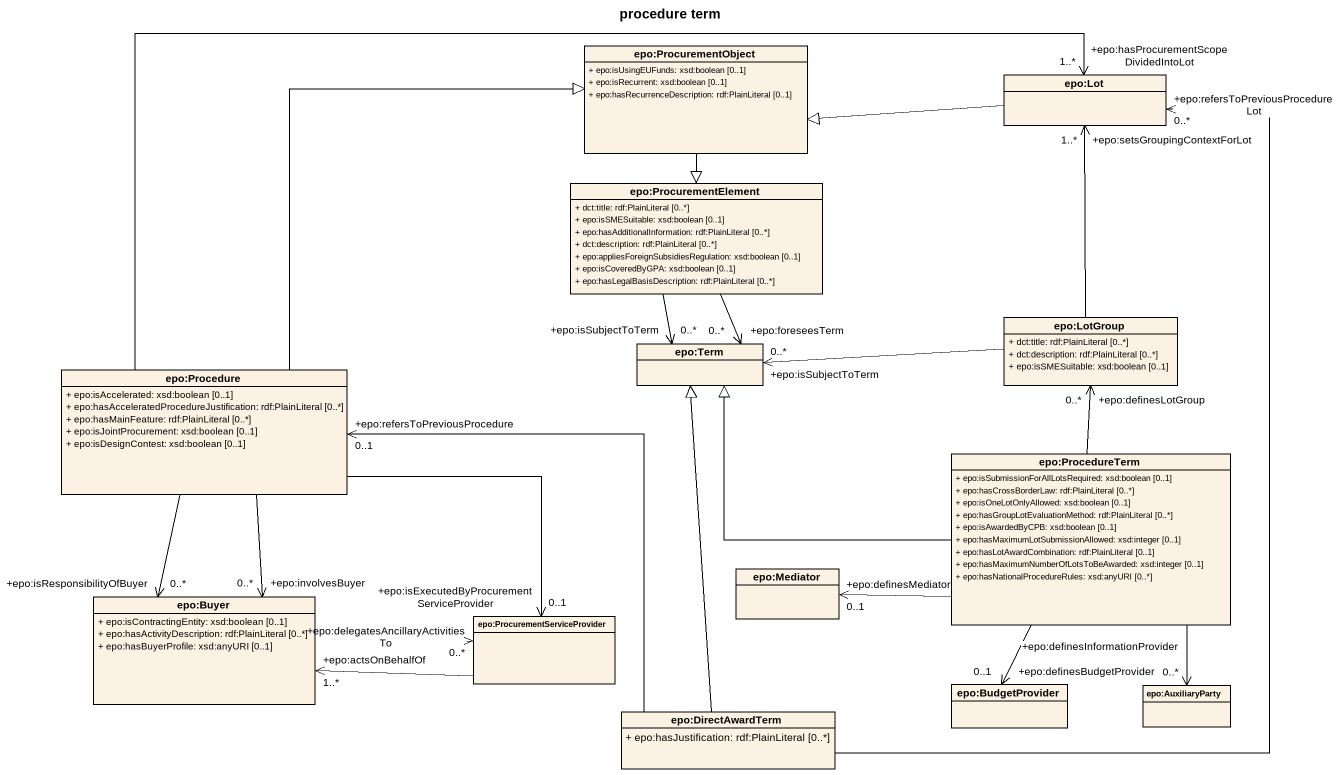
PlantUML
@startuml
title procedure term
hide circle
hide empty members
skinparam classAttributeIconSize 0
class "epo:ProcurementObject" as epo_ProcurementObject {
  + epo:isUsingEUFunds: xsd:boolean [0..1]
  + epo:isRecurrent: xsd:boolean [0..1]
  + epo:hasRecurrenceDescription: rdf:PlainLiteral [0..1]
}
class "epo:Lot" as epo_Lot
class "epo:ProcurementElement" as epo_ProcurementElement {
  + dct:title: rdf:PlainLiteral [0..*]
  + epo:isSMESuitable: xsd:boolean [0..1]
  + epo:hasAdditionalInformation: rdf:PlainLiteral [0..*]
  + dct:description: rdf:PlainLiteral [0..*]
  + epo:appliesForeignSubsidiesRegulation: xsd:boolean [0..1]
  + epo:isCoveredByGPA: xsd:boolean [0..1]
  + epo:hasLegalBasisDescription: rdf:PlainLiteral [0..*]
}
class "epo:LotGroup" as epo_LotGroup {
  + dct:title: rdf:PlainLiteral [0..*]
  + dct:description: rdf:PlainLiteral [0..*]
  + epo:isSMESuitable: xsd:boolean [0..1]
}
class "epo:Procedure" as epo_Procedure {
  + epo:isAccelerated: xsd:boolean [0..1]
  + epo:hasAcceleratedProcedureJustification: rdf:PlainLiteral [0..*]
  + epo:hasMainFeature: rdf:PlainLiteral [0..*]
  + epo:isJointProcurement: xsd:boolean [0..1]
  + epo:isDesignContest: xsd:boolean [0..1]
}
class "epo:Term" as epo_Term
class "epo:ProcedureTerm" as epo_ProcedureTerm {
  + epo:isSubmissionForAllLotsRequired: xsd:boolean [0..1]
  + epo:hasCrossBorderLaw: rdf:PlainLiteral [0..*]
  + epo:isOneLotOnlyAllowed: xsd:boolean [0..1]
  + epo:hasGroupLotEvaluationMethod: rdf:PlainLiteral [0..*]
  + epo:isAwardedByCPB: xsd:boolean [0..1]
  + epo:hasMaximumLotSubmissionAllowed: xsd:integer [0..1]
  + epo:hasLotAwardCombination: rdf:PlainLiteral [0..1]
  + epo:hasMaximumNumberOfLotsToBeAwarded: xsd:integer [0..1]
  + epo:hasNationalProcedureRules: xsd:anyURI [0..*]
}
class "epo:Buyer" as epo_Buyer {
  + epo:isContractingEntity: xsd:boolean [0..1]
  + epo:hasActivityDescription: rdf:PlainLiteral [0..*]
  + epo:hasBuyerProfile: xsd:anyURI [0..1]
}
class "epo:Mediator" as epo_Mediator
class "epo:ProcurementServiceProvider" as epo_ProcurementServiceProvid
class "epo:BudgetProvider" as epo_BudgetProvider
class "epo:AuxiliaryParty" as epo_AuxiliaryParty
class "epo:DirectAwardTerm" as epo_DirectAwardTerm {
  + epo:hasJustification: rdf:PlainLiteral [0..*]
}
epo_ProcurementObject --|> epo_ProcurementElement
epo_Lot -left-|> epo_ProcurementObject
epo_ProcurementElement --> "+epo:isSubjectToTerm\n0..*" epo_Term
epo_ProcurementElement --> "+epo:foreseesTerm\n0..*" epo_Term
epo_LotGroup -up-> "+epo:setsGroupingContextForLot\n1..*" epo_Lot
epo_LotGroup -left-> "+epo:isSubjectToTerm\n0..*" epo_Term
epo_Procedure -up-|> epo_ProcurementObject
epo_Procedure -right-> "+epo:hasProcurementScopeDividedIntoLot\n1..*" epo_Lot
epo_Procedure --> "+epo:involvesBuyer\n0..*" epo_Buyer
epo_Procedure --> "+epo:isResponsibilityOfBuyer\n0..*" epo_Buyer
epo_Procedure --> "+epo:isExecutedByProcurementServiceProvider\n0..1" epo_ProcurementServiceProvid
epo_ProcedureTerm -up-> "+epo:definesLotGroup\n0..*" epo_LotGroup
epo_ProcedureTerm -left-|> epo_Term
epo_ProcedureTerm -left-> "+epo:definesMediator\n0..1" epo_Mediator
epo_ProcedureTerm --> "+epo:definesBudgetProvider\n0..1" epo_BudgetProvider
epo_ProcedureTerm --> "+epo:definesInformationProvider\n0..*" epo_AuxiliaryParty
epo_Buyer -right-> "+epo:delegatesAncillaryActivitiesTo\n0..*" epo_ProcurementServiceProvid
epo_ProcurementServiceProvid -left-> "+epo:actsOnBehalfOf\n1..*" epo_Buyer
epo_DirectAwardTerm -up-> "+epo:refersToPreviousProcedureLot\n0..*" epo_Lot
epo_DirectAwardTerm -left-> "+epo:refersToPreviousProcedure\n0..1" epo_Procedure
epo_DirectAwardTerm -up-|> epo_Term
@enduml
